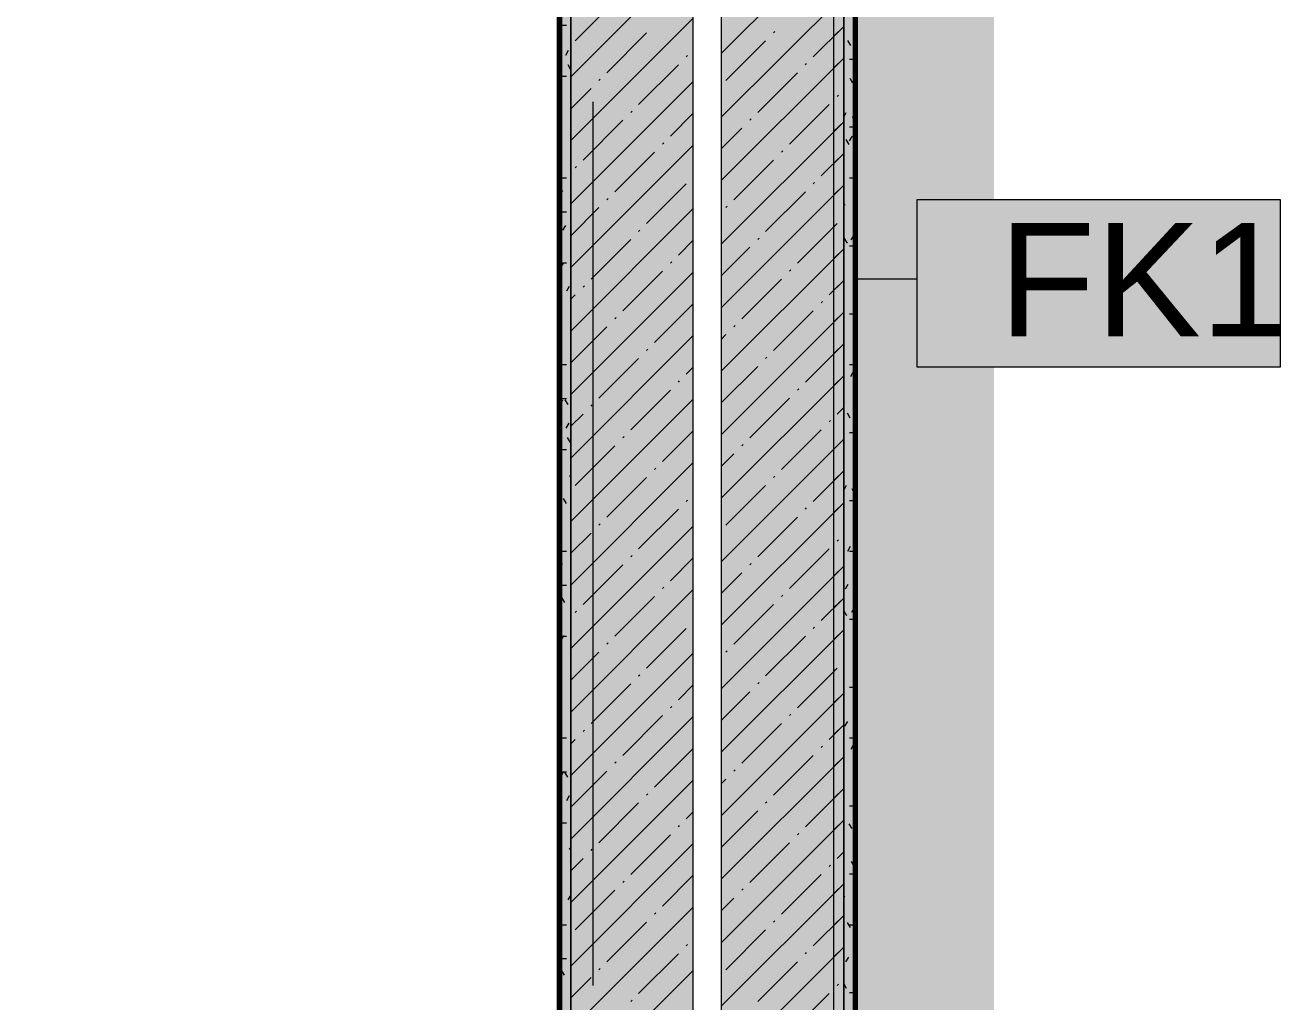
# Model space of a CAD drawing. Header units: millimetres. Extents: x -3817 to 677485, y -22715 to 103890.
# Drawn here: x 37533 to 39788, y 5674 to 7428 of the extents above; entities that cross this region are included whole.
import ezdxf

# ---------------------------------------------------------------- set-up
doc = ezdxf.new("R2010")
doc.units = ezdxf.units.MM
doc.layers.add('PDF _Геометрия', color=7, linetype='Continuous', true_color=0x1d1d1d)
doc.layers.add('PDF _Сплошная заливка', color=7, linetype='Continuous', true_color=0xffffff)
doc.layers.add('PDF _Текст', color=7, linetype='Continuous')
doc.styles.add('PDF GOST-Common', font='arial.ttf')

msp = doc.modelspace()

# ---------------------------------------------------------------- hatches: boundary and pattern name
at = {"layer": 'PDF _Сплошная заливка', "transparency": 33554559}
h = msp.add_hatch(color=256, dxfattribs=at)
h.paths.add_polyline_path([(39003.3, 1631.4), (39273.4, 1631.4), (39273.4, 13806.3), (38703.3, 13521.2), (39003.3, 13371.2), (39003.3, 1653.4)], flags=0)
h.paths.add_polyline_path([(39273.4, 13836.1), (39273.4, 25711.1), (39003.3, 25711.1), (39003.3, 13971.2), (39024.3, 13960.7)], flags=0)
for points in [[(38594.1, 2311.3), (38733.3, 2311.3), (38733.3, 9311.3), (38513.3, 9311.3), (38513.3, 2311.3)], [(39003.3, 2311.3), (39003.3, 9311.3), (38783.3, 9311.3), (38783.3, 2311.3), (38980.5, 2311.3)]]:
    msp.add_hatch(color=256, dxfattribs=at).paths.add_polyline_path(points)

# ---------------------------------------------------------------- linework, layer by layer
at = {"layer": 'PDF _Геометрия', "color": 7, "lineweight": 9}
for points in [[(38985.9, 1631.4), (38985.9, 13371.2), (38685.9, 13521.2), (39285.9, 13821.2), (38985.9, 13971.2), (38985.9, 25711.1)], [(39273.4, 13806.3), (38703.3, 13521.2), (39003.3, 13371.2), (39003.3, 1631.4)], [(39023.3, 2451.3), (39023.3, 2464.4), (39023.3, 9290.3)], [(39023.8, 6972.8), (39134.7, 6972.8)]]:
    msp.add_lwpolyline(points, dxfattribs=at)
at = {"layer": 'PDF _Геометрия', "color": 9, "lineweight": 9, "true_color": 0xc0c0c0}
for points in [[(38733.3, 1921.3), (38733.3, 9311.3), (38513.3, 9311.3), (38513.3, 9061.3), (37533.3, 9061.3), (37533.3, 9611.4), (38233.3, 9611.4), (38233.3, 9811.3), (38733.2, 9811.3)], [(38985.9, 9811.3), (39003.3, 9811.3), (39283.3, 9811.3), (39283.3, 9611.4), (39303.3, 9611.4), (39283.3, 9611.4), (39283.3, 9311.3), (39023.3, 9311.3), (39003.3, 9311.3), (39003.3, 2451.3), (39003.3, 2431.3), (39283.3, 2431.3), (39283.3, 2418.9), (39283.3, 2356.4), (39283.3, 2311.3), (39208.3, 2311.3), (39208.3, 2356.4), (39003.3, 2356.4), (39003.3, 2311.3)], [(39003.3, 9311.3), (39003.3, 2451.3), (39003.3, 2431.3), (39003.3, 9311.3), (38783.3, 9311.3), (38783.3, 1921.3)], [(39304.3, 2051.3), (39304.3, 2031.3), (39283.3, 2031.3), (39283.3, 2051.3), (39283.3, 2431.3), (39003.3, 2431.3), (39003.3, 9311.3), (38985.9, 9311.3)], [(38213.3, 2331.3), (38213.3, 2311.3), (38213.3, 2011.3), (38233.3, 2011.3), (38233.3, 2311.3), (38493.3, 2311.3), (38513.3, 2311.3), (38513.3, 8961.4), (38513.3, 8981.4), (38513.3, 2311.3)], [(38493.3, 8961.4), (38493.3, 2332.3)]]:
    msp.add_lwpolyline(points, dxfattribs=at)
at = {"layer": 'PDF _Геометрия', "color": 231, "lineweight": 70, "true_color": 0xff80c0}
for points in [[(39304.3, 2051.3), (39304.3, 2451.3), (39304.3, 2452.4), (39024.3, 2452.4), (39024.3, 9290.3), (39303.3, 9290.3), (39304.3, 9290.3), (39304.3, 9590.3)], [(38011.1, 8960.3), (38492.3, 8960.3), (38492.3, 2332.3), (38213.3, 2332.3), (38212.3, 2332.3), (38212.3, 2051.3), (38213.3, 2051.3), (38213.3, 2331.3)], [(38493.3, 2332.3), (38493.3, 8961.4)]]:
    msp.add_lwpolyline(points, dxfattribs=at)
at = {"layer": 'PDF _Геометрия', "color": 231, "lineweight": 9, "true_color": 0xff80c0}
msp.add_lwpolyline([(39303.3, 9291.4), (39036.3, 9291.4), (39023.3, 9291.4), (39023.3, 9290.3), (39023.3, 2464.4), (39023.3, 2451.3), (39024.3, 2451.3)], dxfattribs=at)
at = {"layer": 'PDF _Геометрия', "color": 253, "lineweight": 9, "true_color": 0xaaaaaa}
for points in [[(39003.3, 6812), (39003.3, 8399.5)], [(39003.3, 6177), (39003.3, 7764.5)], [(38553.3, 5703.3), (38553.3, 7290.8)], [(38553.3, 5703.3), (38553.3, 7290.8)], [(39003.3, 5700.7), (39003.3, 6335.7)], [(39003.3, 5065.7), (39003.3, 5700.7)]]:
    msp.add_lwpolyline(points, dxfattribs=at)
at = {"layer": 'PDF _Геометрия', "lineweight": 9}
for points in [[(38783.3, 7377.1), (39003.3, 7597.1)], [(38513.3, 7335.2), (38733.3, 7555.2)], [(38521, 7400), (38592.3, 7471.3)], [(38783.3, 7263), (39003.3, 7483)], [(38513.3, 7221.1), (38733.3, 7441.1)], [(38948.7, 7371.5), (39003.3, 7426)], [(38985.9, 7408.6), (39003.3, 7426)], [(38578.1, 7342.9), (38649.3, 7414.2)], [(38791.9, 7328.7), (38863.2, 7400)], [(38877.4, 7414.2), (38879.8, 7416.6)], [(38635.1, 7285.9), (38706.4, 7357.2)], [(38720.6, 7371.5), (38723, 7373.8)], [(38783.3, 7149), (39003.3, 7369)], [(38934.5, 7357.2), (38936.8, 7359.6)], [(38985.9, 7351.6), (39003.3, 7369)], [(38563.8, 7328.7), (38566.2, 7331.1)], [(38848.9, 7271.7), (38920.2, 7342.9)], [(38513.3, 7107.1), (38733.3, 7327.1)], [(38513.3, 7278.1), (38549.6, 7314.4)], [(38906, 7214.6), (38977.2, 7285.9)], [(38991.5, 7300.2), (38993.9, 7302.5)], [(38991.5, 7300.2), (38993.9, 7302.5)], [(38620.8, 7271.7), (38623.2, 7274)], [(38692.1, 7228.9), (38733.3, 7270)], [(38535.3, 7186.1), (38606.6, 7257.4)], [(38783.3, 7034.9), (39003.3, 7254.9)], [(38783.3, 7206), (38820.4, 7243.2)], [(38834.7, 7257.4), (38837, 7259.8)], [(38985.9, 7237.6), (39003.3, 7254.9)], [(38677.9, 7214.6), (38680.2, 7217)], [(38513.3, 6993), (38733.3, 7213)], [(38592.3, 7129.1), (38663.6, 7200.4)], [(38891.7, 7200.4), (38894.1, 7202.8)], [(38963, 7157.6), (39003.3, 7197.9)], [(38985.9, 7180.5), (39003.3, 7197.9)], [(38521, 7171.9), (38523.4, 7174.2)], [(38806.2, 7114.8), (38877.4, 7186.1)], [(38649.3, 7072.1), (38720.6, 7143.4)], [(38783.3, 6920.9), (39003.3, 7140.9)], [(38863.2, 7057.8), (38934.5, 7129.1)], [(38948.7, 7143.4), (38951.1, 7145.7)], [(38985.9, 7123.5), (39003.3, 7140.9)], [(38578.1, 7114.8), (38580.4, 7117.2)], [(38513.3, 7050), (38563.8, 7100.6)], [(38513.3, 6879), (38733.3, 7099)], [(38791.9, 7100.6), (38794.3, 7103)], [(38635.1, 7057.8), (38637.5, 7060.2)], [(38920.2, 7000.8), (38991.5, 7072.1)], [(38985.9, 7066.5), (38991.5, 7072.1)], [(38549.6, 6972.3), (38620.8, 7043.6)], [(38706.4, 7015.1), (38733.3, 7041.9)], [(38848.9, 7043.6), (38851.3, 7045.9)], [(38783.3, 6977.9), (38834.7, 7029.3)], [(38783.3, 6806.8), (39003.3, 7026.8)], [(38985.9, 7009.5), (39003.3, 7026.8)], [(38692.1, 7000.8), (38694.5, 7003.2)], [(38513.3, 6764.9), (38733.3, 6984.9)], [(38606.6, 6915.3), (38677.9, 6986.5)], [(38820.4, 6901), (38891.7, 6972.3)], [(38906, 6986.5), (38908.3, 6988.9)], [(38977.2, 6943.8), (39003.3, 6969.8)], [(38985.9, 6952.4), (39003.3, 6969.8)], [(38535.3, 6958), (38537.7, 6960.4)], [(38513.3, 6936), (38521, 6943.8)], [(38663.6, 6858.2), (38733.3, 6927.9)], [(38963, 6929.5), (38965.4, 6931.9)], [(38592.3, 6901), (38594.7, 6903.4)], [(38783.3, 6692.8), (39003.3, 6912.8)], [(38877.4, 6844), (38948.7, 6915.3)], [(38985.9, 6895.4), (39003.3, 6912.8)], [(38513.3, 6821.9), (38578.1, 6886.7)], [(38806.2, 6886.7), (38808.5, 6889.1)], [(38513.3, 6650.9), (38733.3, 6870.9)], [(38783.3, 6863.8), (38791.9, 6872.5)], [(38649.3, 6844), (38651.7, 6846.4)], [(38934.5, 6787), (39003.3, 6855.7)], [(38985.9, 6838.4), (39003.3, 6855.7)], [(38563.8, 6758.4), (38635.1, 6829.7)], [(38720.6, 6801.2), (38733.3, 6813.8)], [(38783.3, 6749.8), (38848.9, 6815.5)], [(38863.2, 6829.7), (38865.6, 6832.1)], [(38706.4, 6787), (38708.7, 6789.3)], [(38783.3, 6578.7), (39003.3, 6798.7)], [(38985.9, 6781.4), (39003.3, 6798.7)], [(38620.8, 6701.4), (38692.1, 6772.7)], [(38920.2, 6772.7), (38922.6, 6775.1)], [(38513.3, 6536.8), (38733.3, 6756.8)], [(38549.6, 6744.2), (38551.9, 6746.6)], [(38834.7, 6687.2), (38906, 6758.4)], [(38513.3, 6707.9), (38535.3, 6729.9)], [(38991.5, 6729.9), (39003.3, 6741.7)], [(38991.5, 6729.9), (39003.3, 6741.7)], [(38677.9, 6644.4), (38733.3, 6699.8)], [(38891.7, 6630.1), (38963, 6701.4)], [(38977.2, 6715.7), (38979.6, 6718)], [(38606.6, 6687.2), (38609, 6689.5)], [(38783.3, 6464.7), (39003.3, 6684.7)], [(38986.6, 6668), (39003.3, 6684.7)], [(38521, 6601.6), (38592.3, 6672.9)], [(38783.3, 6635.7), (38806.2, 6658.7)], [(38820.4, 6672.9), (38822.8, 6675.3)], [(38513.3, 6422.8), (38733.3, 6642.8)], [(38663.6, 6630.1), (38666, 6632.5)], [(38578.1, 6544.6), (38649.3, 6615.9)], [(38877.4, 6615.9), (38879.8, 6618.3)], [(38948.7, 6573.1), (39003.3, 6627.6)], [(38985.9, 6610.3), (39003.3, 6627.6)], [(38791.9, 6530.3), (38863.2, 6601.6)], [(38720.6, 6573.1), (38723, 6575.5)], [(38783.3, 6350.6), (39003.3, 6570.6)], [(38985.9, 6553.3), (39003.3, 6570.6)], [(38635.1, 6487.6), (38706.4, 6558.9)], [(38848.9, 6473.3), (38920.2, 6544.6)], [(38934.5, 6558.9), (38936.8, 6561.2)], [(38513.3, 6308.7), (38733.3, 6528.7)], [(38563.8, 6530.3), (38566.2, 6532.7)], [(38513.3, 6479.8), (38549.6, 6516.1)], [(38991.5, 6501.8), (38993.9, 6504.2)], [(38991.5, 6501.8), (38993.9, 6504.2)], [(38620.8, 6473.3), (38623.2, 6475.7)], [(38906, 6416.3), (38977.2, 6487.6)], [(38535.3, 6387.8), (38606.6, 6459.1)], [(38692.1, 6430.6), (38733.3, 6471.7)], [(38783.3, 6236.6), (39003.3, 6456.6)], [(38834.7, 6459.1), (38837, 6461.4)], [(38985.9, 6439.2), (39003.3, 6456.6)], [(38783.3, 6407.6), (38820.4, 6444.8)], [(38513.3, 6194.7), (38733.3, 6414.7)], [(38677.9, 6416.3), (38680.2, 6418.7)], [(38592.3, 6330.8), (38663.6, 6402)], [(38806.2, 6316.5), (38877.4, 6387.8)], [(38891.7, 6402), (38894.1, 6404.4)], [(38963, 6359.3), (39003.3, 6399.5)], [(38985.9, 6382.2), (39003.3, 6399.5)], [(38521, 6373.5), (38523.4, 6375.9)], [(38649.3, 6273.7), (38720.6, 6345)], [(38783.3, 6122.5), (39003.3, 6342.5)], [(38948.7, 6345), (38951.1, 6347.4)], [(38985.9, 6325.2), (39003.3, 6342.5)], [(38578.1, 6316.5), (38580.4, 6318.9)], [(38863.2, 6259.5), (38934.5, 6330.8)], [(38513.3, 6251.7), (38563.8, 6302.2)], [(38513.3, 6080.6), (38733.3, 6300.6)], [(38791.9, 6302.2), (38794.3, 6304.6)], [(38920.2, 6202.5), (38991.5, 6273.7)], [(38985.9, 6268.2), (38991.5, 6273.7)], [(38635.1, 6259.5), (38637.5, 6261.8)], [(38848.9, 6245.2), (38851.3, 6247.6)], [(38549.6, 6173.9), (38620.8, 6245.2)], [(38706.4, 6216.7), (38733.3, 6243.6)], [(38783.3, 6179.5), (38834.7, 6231)], [(38783.3, 6008.5), (39003.3, 6228.5)], [(38985.9, 6211.1), (39003.3, 6228.5)], [(38692.1, 6202.5), (38694.5, 6204.8)], [(38513.3, 5966.6), (38733.3, 6186.6)], [(38606.6, 6116.9), (38677.9, 6188.2)], [(38906, 6188.2), (38908.3, 6190.6)], [(38535.3, 6159.7), (38537.7, 6162.1)], [(38820.4, 6102.7), (38891.7, 6173.9)], [(38977.2, 6145.4), (39003.3, 6171.5)], [(38985.9, 6154.1), (39003.3, 6171.5)], [(38513.3, 6137.6), (38521, 6145.4)], [(38663.6, 6059.9), (38733.3, 6129.5)], [(38783.3, 5894.4), (39003.3, 6114.4)], [(38877.4, 6045.6), (38948.7, 6116.9)], [(38963, 6131.2), (38965.4, 6133.5)], [(38985.9, 6097.1), (39003.3, 6114.4)], [(38592.3, 6102.7), (38594.7, 6105)], [(38806.2, 6088.4), (38808.5, 6090.8)], [(38513.3, 6023.6), (38578.1, 6088.4)], [(38513.3, 5852.5), (38733.3, 6072.5)], [(38783.3, 6065.5), (38791.9, 6074.1)], [(38649.3, 6045.6), (38651.7, 6048)], [(38934.5, 5988.6), (39003.3, 6057.4)], [(38985.9, 6040.1), (39003.3, 6057.4)], [(38563.8, 5960.1), (38635.1, 6031.4)], [(38863.2, 6031.4), (38865.6, 6033.7)], [(38720.6, 6002.9), (38733.3, 6015.5)], [(38783.3, 5951.5), (38848.9, 6017.1)], [(38783.3, 5780.4), (39003.3, 6000.4)], [(38985.9, 5983), (39003.3, 6000.4)], [(38706.4, 5988.6), (38708.7, 5991)], [(38920.2, 5974.4), (38922.6, 5976.7)], [(38513.3, 5738.5), (38733.3, 5958.5)], [(38620.8, 5903.1), (38692.1, 5974.4)], [(38834.7, 5888.8), (38906, 5960.1)], [(38513.3, 5909.5), (38535.3, 5931.6)], [(38549.6, 5945.8), (38551.9, 5948.2)], [(38991.5, 5931.6), (39003.3, 5943.4)], [(38991.5, 5931.6), (39003.3, 5943.4)], [(38977.2, 5917.3), (38979.6, 5919.7)], [(38606.6, 5888.8), (38609, 5891.2)], [(38677.9, 5846), (38733.3, 5901.5)], [(38783.3, 5666.3), (39003.3, 5886.3)], [(38891.7, 5831.8), (38963, 5903.1)], [(38985.9, 5869), (39003.3, 5886.3)], [(38521, 5803.3), (38592.3, 5874.6)], [(38820.4, 5874.6), (38822.8, 5876.9)], [(38513.3, 5624.4), (38733.3, 5844.4)], [(38783.3, 5837.4), (38806.2, 5860.3)], [(38663.6, 5831.8), (38666, 5834.2)], [(38877.4, 5817.5), (38879.8, 5819.9)], [(38948.7, 5774.8), (39003.3, 5829.3)], [(38985.9, 5812), (39003.3, 5829.3)], [(38578.1, 5746.3), (38649.3, 5817.5)], [(38791.9, 5732), (38863.2, 5803.3)], [(38720.6, 5774.8), (38723, 5777.1)], [(38635.1, 5689.2), (38706.4, 5760.5)], [(38783.3, 5552.3), (39003.3, 5772.3)], [(38934.5, 5760.5), (38936.8, 5762.9)], [(38985.9, 5754.9), (39003.3, 5772.3)], [(38513.3, 5510.4), (38733.3, 5730.4)], [(38563.8, 5732), (38566.2, 5734.4)], [(38848.9, 5675), (38920.2, 5746.3)], [(38513.3, 5681.5), (38549.6, 5717.7)], [(38991.5, 5703.5), (38993.9, 5705.9)], [(38991.5, 5703.5), (38993.9, 5705.9)], [(38906, 5618), (38977.2, 5689.2)], [(38620.8, 5675), (38623.2, 5677.3)]]:
    msp.add_lwpolyline(points, dxfattribs=at)
at = {"layer": 'PDF _Геометрия', "color": 253, "lineweight": 9, "true_color": 0x9b9b9b}
for points in [[(38495.7, 7428.2), (38505.7, 7428.2)], [(39016, 7391.9), (39010.9, 7400.6)], [(38508.7, 7382.5), (38503.7, 7373.8)], [(38513.3, 7348.2), (38508.3, 7356.8)], [(39013.8, 7367.3), (39023.3, 7367.3)], [(38495.7, 7336.8), (38505.7, 7336.8)], [(39020, 7323.9), (39015, 7332.6)], [(39007.2, 7270.6), (39003.3, 7263.8)], [(39023.3, 7257.3), (39019.1, 7264.5)], [(39013.8, 7245.4), (39023.3, 7245.4)], [(39013, 7214.2), (39007.9, 7222.9)], [(39018.4, 7229), (39013.4, 7220.3)], [(38496.4, 7178.4), (38493.3, 7172.9)], [(38495.7, 7153.9), (38505.7, 7153.9)], [(39013.8, 7153.9), (39023.3, 7153.9)], [(38499.2, 7128.7), (38494.2, 7137.4)], [(39005.9, 7104.5), (39003.3, 7109.1)], [(39023.3, 7115.5), (39020.4, 7110.6)], [(38495.7, 7092.9), (38505.7, 7092.9)], [(38503.5, 7068.7), (38498.5, 7060)], [(39010, 7036.5), (39005, 7045.2)], [(39021.4, 7051.3), (39016.3, 7042.6)], [(39013.8, 7032), (39023.3, 7032)], [(38499.4, 7000.7), (38494.4, 6992)], [(38495.7, 7001.5), (38505.7, 7001.5)], [(38510.6, 6959.1), (38505.6, 6950.4)], [(39013.8, 6910.1), (39023.3, 6910.1)], [(38495.7, 6818.6), (38505.7, 6818.6)], [(39013.8, 6818.6), (39023.3, 6818.6)], [(39020.3, 6805.6), (39015.3, 6796.9)], [(38498.3, 6755), (38493.3, 6746.3)], [(38495.7, 6757.7), (38505.7, 6757.7)], [(38508.5, 6746.9), (38503.4, 6755.6)], [(39015.2, 6722.7), (39010.1, 6731.4)], [(38509.5, 6713.3), (38504.5, 6704.6)], [(38512.5, 6678.9), (38507.5, 6687.6)], [(39013.8, 6696.7), (39023.3, 6696.7)], [(38495.7, 6666.2), (38505.7, 6666.2)], [(38513.3, 6616.7), (38511.6, 6619.6)], [(39008, 6601.5), (39003.3, 6593.2)], [(39023.3, 6586.8), (39018.3, 6595.4)], [(38505.5, 6569.2), (38500.4, 6577.9)], [(39013.8, 6574.8), (39023.3, 6574.8)], [(38494.3, 6527.6), (38493.3, 6529.4)], [(38495.7, 6483.4), (38505.7, 6483.4)], [(39015.1, 6491.8), (39010.1, 6483.1)], [(39013.8, 6483.4), (39023.3, 6483.4)], [(38498.4, 6459.6), (38493.4, 6468.3)], [(38495.7, 6422.4), (38505.7, 6422.4)], [(39011, 6423.8), (39006, 6415.1)], [(38502.5, 6391.5), (38497.4, 6400.2)], [(39009.2, 6367.3), (39004.2, 6376)], [(39013.8, 6361.4), (39023.3, 6361.4)], [(39022.2, 6382.1), (39017.1, 6373.4)], [(38500.2, 6331.5), (38495.2, 6322.8)], [(38495.7, 6330.9), (38505.7, 6330.9)], [(39013.8, 6239.5), (39023.3, 6239.5)], [(39009.9, 6178), (39004.9, 6169.3)], [(38495.7, 6148.1), (38505.7, 6148.1)], [(39013.8, 6148.1), (39023.3, 6148.1)], [(39021.1, 6136.4), (39016.1, 6127.7)], [(38499.1, 6085.8), (38494.1, 6077.1)], [(38495.7, 6087.1), (38505.7, 6087.1)], [(38507.7, 6077.8), (38502.6, 6086.5)], [(38510.3, 6044.2), (38505.3, 6035.4)], [(39013.8, 6026.1), (39023.3, 6026.1)], [(38495.7, 5995.7), (38505.7, 5995.7)], [(39018.4, 5985.5), (39013.4, 5994.2)], [(38513.3, 5946.1), (38510.8, 5950.4)], [(38513.3, 5927.4), (38512.3, 5925.8)], [(39022.5, 5917.5), (39017.5, 5926.2)], [(39013.8, 5904.2), (39023.3, 5904.2)], [(38513.3, 5866.4), (38508.2, 5857.7)], [(39004.8, 5864.3), (39003.3, 5861.7)], [(38493.5, 5858.4), (38493.3, 5858.8)], [(39023.3, 5855.2), (39021.6, 5858.2)], [(38495.7, 5812.8), (38505.7, 5812.8)], [(39015.5, 5807.8), (39010.4, 5816.5)], [(39013.8, 5812.8), (39023.3, 5812.8)], [(38495.7, 5751.8), (38505.7, 5751.8)], [(39004.3, 5766.2), (39003.3, 5768)], [(39011.8, 5754.6), (39006.8, 5745.9)], [(38501.7, 5722.4), (38496.6, 5731.1)], [(39008.4, 5698.1), (39003.4, 5706.9)], [(39013.8, 5690.9), (39023.3, 5690.9)]]:
    msp.add_lwpolyline(points, dxfattribs=at)
at = {"layer": 'PDF _Геометрия', "color": 7, "lineweight": 9}
msp.add_lwpolyline([(39787.8, 7114.7), (39134.7, 7114.7), (39134.7, 6814.7), (39787.8, 6814.7)], close=True, dxfattribs=at)
at = {"layer": 'PDF _Сплошная заливка', "lineweight": 35, "transparency": 33554559}
for points in [[(39003.3, 2311.3), (39003.3, 9311.3), (38985.9, 2311.3), (38985.9, 9311.3)], [(39023.3, 2451.3), (39023.3, 9311.3), (39003.3, 2451.3), (39003.3, 9311.3)], [(38513.3, 2311.3), (38513.3, 8961.4), (38493.3, 2311.3), (38493.3, 8961.4)]]:
    msp.add_solid(points, dxfattribs=at)
at = {"layer": 'PDF _Сплошная заливка', "lineweight": 9, "transparency": 33554559}
msp.add_solid([(39787.8, 7114.7), (39134.7, 7114.7), (39787.8, 6814.7), (39134.7, 6814.7)], dxfattribs=at)

# ---------------------------------------------------------------- texts
at = {"layer": 'PDF _Текст', "insert": (39281.8, 6971.3), "char_height": 203.2, "attachment_point": 4, "style": 'PDF GOST-Common'}
msp.add_mtext('FK1', dxfattribs=at)

doc.saveas('drawing.dxf')
